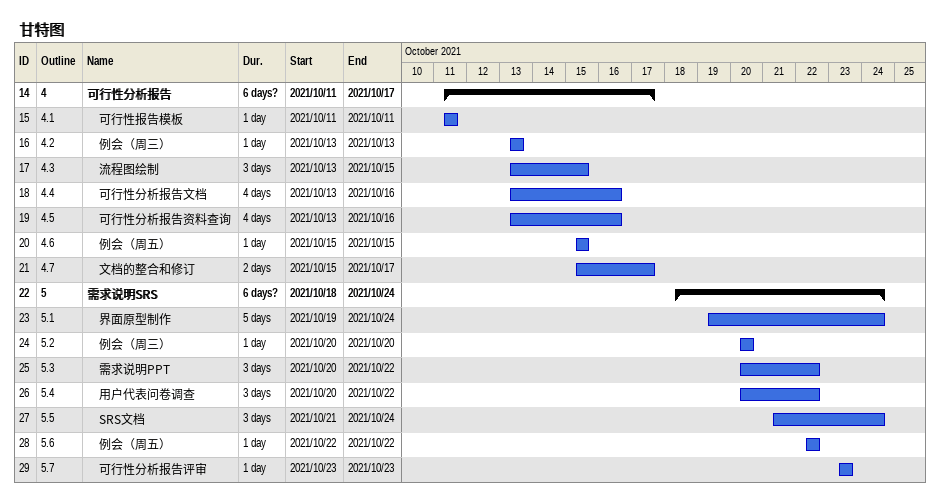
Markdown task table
甘特图

| ID | WBS | Task | Duration | Start | Finish |
|---|---|---|---|---|---|
| 14 | 4 | **可行性分析报告** | 6d? | 2021-10-11 | 2021-10-17 |
| 15 | 4.1 | 可行性报告模板 | 1d | 2021-10-11 | 2021-10-11 |
| 16 | 4.2 | 例会（周三） | 1d | 2021-10-13 | 2021-10-13 |
| 17 | 4.3 | 流程图绘制 | 3d | 2021-10-13 | 2021-10-15 |
| 18 | 4.4 | 可行性分析报告文档 | 4d | 2021-10-13 | 2021-10-16 |
| 19 | 4.5 | 可行性分析报告资料查询 | 4d | 2021-10-13 | 2021-10-16 |
| 20 | 4.6 | 例会（周五） | 1d | 2021-10-15 | 2021-10-15 |
| 21 | 4.7 | 文档的整合和修订 | 2d | 2021-10-15 | 2021-10-17 |
| 22 | 5 | **需求说明SRS** | 6d? | 2021-10-18 | 2021-10-24 |
| 23 | 5.1 | 界面原型制作 | 5d | 2021-10-19 | 2021-10-24 |
| 24 | 5.2 | 例会（周三） | 1d | 2021-10-20 | 2021-10-20 |
| 25 | 5.3 | 需求说明PPT | 3d | 2021-10-20 | 2021-10-22 |
| 26 | 5.4 | 用户代表问卷调查 | 3d | 2021-10-20 | 2021-10-22 |
| 27 | 5.5 | SRS文档 | 3d | 2021-10-21 | 2021-10-24 |
| 28 | 5.6 | 例会（周五） | 1d | 2021-10-22 | 2021-10-22 |
| 29 | 5.7 | 可行性分析报告评审 | 1d | 2021-10-23 | 2021-10-23 |
